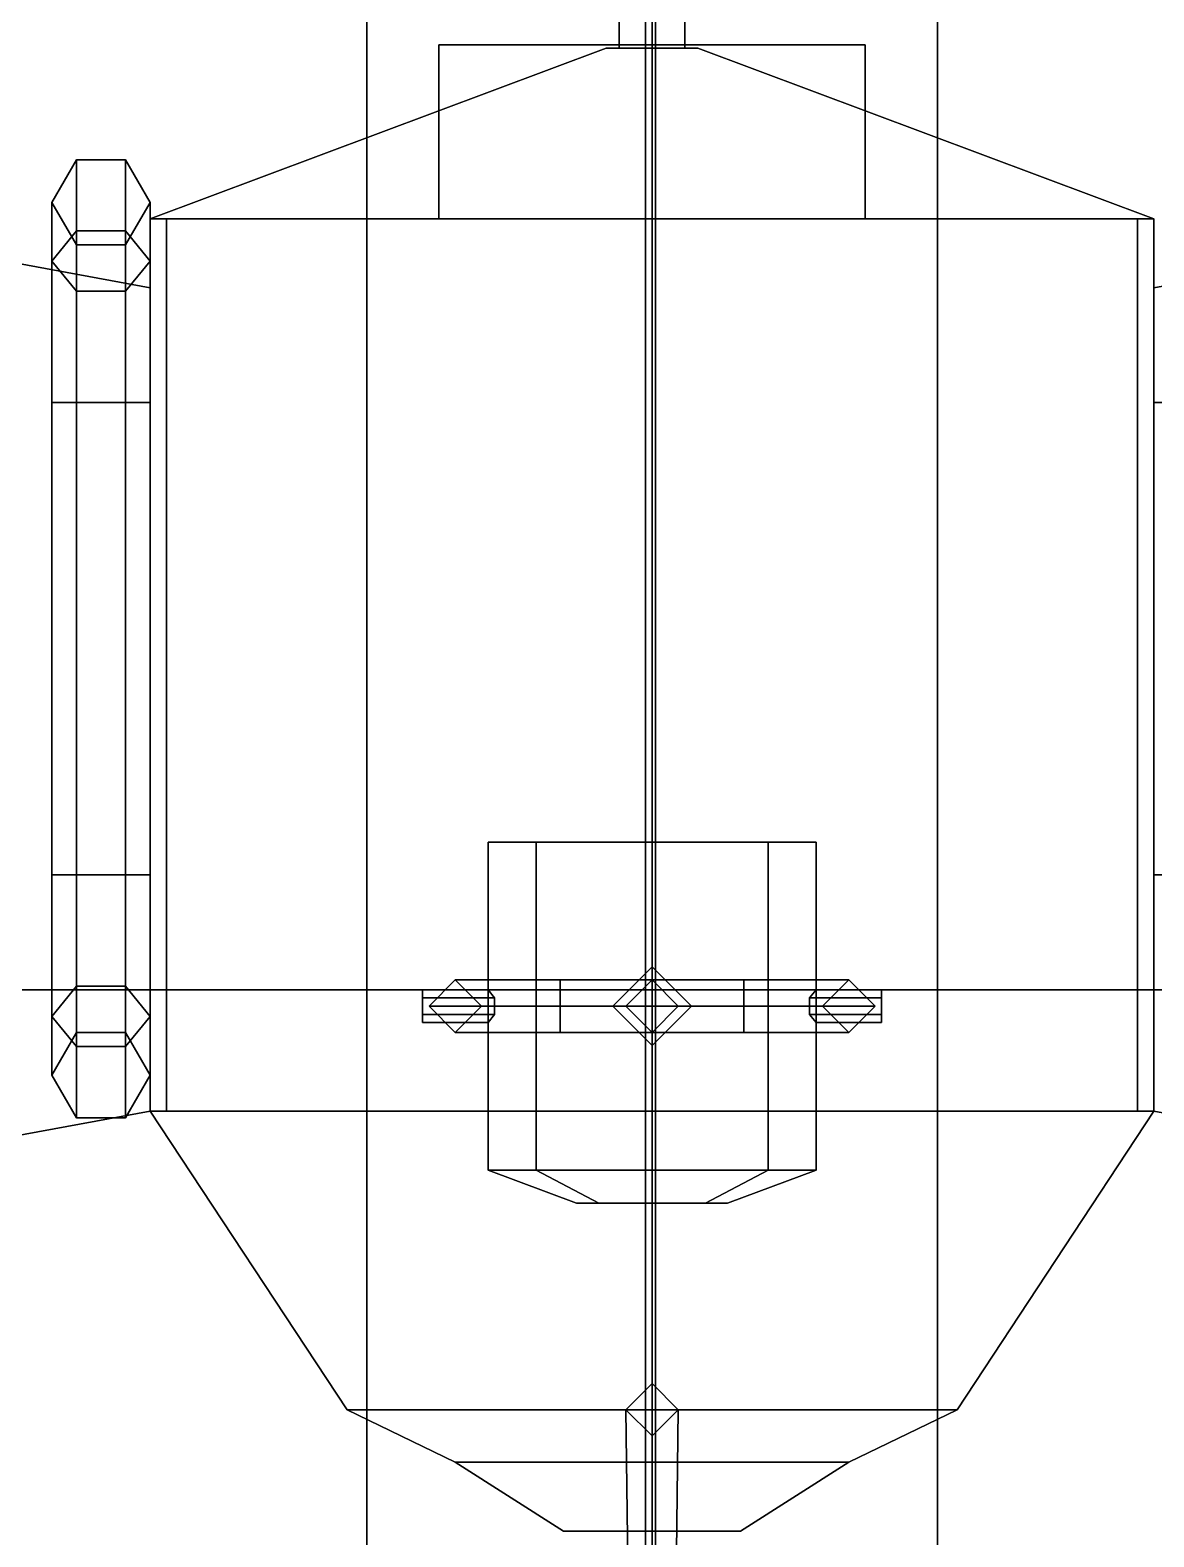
# Model space of a CAD drawing. Header units: millimetres. Extents: x -5 to 5, y -53 to 71.
# Drawn here: x -1.896 to 1.53, y -17.558 to -12.965 of the extents above; entities that cross this region are included whole.
import ezdxf

# ---------------------------------------------------------------- set-up
doc = ezdxf.new("R2010")
doc.units = ezdxf.units.MM
doc.layers.add('boat', color=3, linetype='Continuous')

msp = doc.modelspace()

# ---------------------------------------------------------------- linework, layer by layer
for points in [[(-0.02, -17.75, 10.64), (0.01, -17.75, 10.6573), (0.01, 8.41, 24.03), (-0.02, 8.41, 24.01)], [(0.01, -17.75, 10.6227), (-0.02, -17.75, 10.64), (-0.02, 8.41, 24.01), (0.01, 8.41, 23.99)], [(0.01, -17.75, 10.6573), (0.01, -17.75, 10.6227), (0.01, 8.41, 23.99), (0.01, 8.41, 24.03)], [(0, -5.33, 2.97), (-2.14, -5.33, 2.95), (-2.14, -15.89, 2.95), (0, -15.89, 2.97)], [(-2.12, -5.33, -2.85), (-0.87, -5.33, -2.95), (-0.87, -15.89, -2.95), (-2.12, -15.89, -2.81)], [(0, -15.89, -2.99), (-0.87, -15.89, -2.95), (-0.87, -5.33, -2.95), (0, -5.33, -2.99)], [(0, -5.33, -2.99), (0.87, -5.33, -2.95), (0.87, -15.89, -2.95), (0, -15.89, -2.99)], [(0, -15.89, 2.97), (2.14, -15.89, 2.95), (2.14, -5.33, 2.95), (0, -5.33, 2.97)], [(2.12, -15.89, -2.81), (0.87, -15.89, -2.95), (0.87, -5.33, -2.95), (2.12, -5.33, -2.85)], [(-0.1, -12.71, 5.28), (-0.1, -13.02, 5.28), (-0.1, -13.02, 5.49), (-0.1, -12.92, 5.49)], [(0.1, -12.71, 5.28), (0.1, -13.02, 5.28), (-0.1, -13.02, 5.28), (-0.1, -12.71, 5.28)], [(0.1, -13.02, 5.49), (0.1, -13.02, 5.28), (0.1, -12.71, 5.28), (0.1, -12.92, 5.49)], [(-0.1, -12.92, 5.49), (-0.1, -13.02, 5.49), (0.1, -13.02, 5.49), (0.1, -12.92, 5.49)], [(1.53, -13.54, 5.27), (0.14, -13.02, 5.27), (-0.14, -13.02, 5.27), (-1.53, -13.54, 5.27)], [(-1.53, -13.54, 5.27), (-0.14, -13.02, 5.27), (0.14, -13.02, 5.27), (1.53, -13.54, 5.27)], [(-1.53, -13.54, 5.27), (-0.14, -13.02, 5.27), (-0.14, -13.02, 6.29), (-1.53, -13.54, 6.29)], [(-1.53, -13.54, 6.29), (-0.14, -13.02, 6.29), (-0.14, -13.02, 5.27), (-1.53, -13.54, 5.27)], [(-0.65, -13.01, 3.84), (-0.65, -13.01, 2.94), (-0.65, -13.54, 2.94), (-0.65, -13.54, 3.84)], [(0.65, -13.01, 3.84), (0.65, -13.01, 2.94), (-0.65, -13.01, 2.94), (-0.65, -13.01, 3.84)], [(0.65, -13.54, 3.84), (0.65, -13.01, 3.84), (-0.65, -13.01, 3.84), (-0.65, -13.54, 3.84)], [(0.14, -13.02, 6.29), (-0.14, -13.02, 6.29), (-0.14, -13.02, 5.27), (0.14, -13.02, 5.27)], [(0.14, -13.02, 5.27), (-0.14, -13.02, 5.27), (-0.14, -13.02, 6.29), (0.14, -13.02, 6.29)], [(1.53, -13.54, 5.27), (0.14, -13.02, 5.27), (0.14, -13.02, 6.29), (1.53, -13.54, 6.29)], [(1.53, -13.54, 6.29), (0.14, -13.02, 6.29), (0.14, -13.02, 5.27), (1.53, -13.54, 5.27)], [(0.65, -13.54, 2.94), (0.65, -13.01, 2.94), (0.65, -13.01, 3.84), (0.65, -13.54, 3.84)], [(-1.53, -13.75, 6.29), (-2.89, -13.5, 6.29), (-2.89, -13.5, 5.27), (-1.53, -13.75, 5.27)], [(-1.53, -13.75, 5.27), (-2.89, -13.5, 5.27), (-2.89, -13.5, 6.29), (-1.53, -13.75, 6.29)], [(-2.89, -16.51, 5.27), (-2.89, -13.5, 5.27), (-1.53, -13.75, 5.27), (-1.53, -16.26, 5.27)], [(-1.53, -16.26, 5.27), (-1.53, -13.75, 5.27), (-2.89, -13.5, 5.27), (-2.89, -16.51, 5.27)], [(1.53, -13.75, 6.29), (2.89, -13.5, 6.29), (2.89, -13.5, 5.27), (1.53, -13.75, 5.27)], [(1.53, -13.75, 5.27), (2.89, -13.5, 5.27), (2.89, -13.5, 6.29), (1.53, -13.75, 6.29)], [(-1.53, -16.26, 5.27), (-1.53, -13.54, 5.27), (1.53, -13.54, 5.27), (1.53, -16.26, 5.27)], [(1.53, -16.26, 5.27), (1.53, -13.54, 5.27), (-1.53, -13.54, 5.27), (-1.53, -16.26, 5.27)], [(-1.53, -13.75, 6.29), (-1.53, -13.54, 6.29), (-1.53, -13.54, 5.27), (-1.53, -13.75, 5.27)], [(-1.53, -13.75, 5.27), (-1.53, -13.54, 5.27), (-1.53, -13.54, 6.29), (-1.53, -13.75, 6.29)], [(-1.48, -13.54, 5.27), (-1.48, -13.54, 2.94), (-1.48, -16.26, 2.94), (-1.48, -16.26, 5.27)], [(1.48, -13.54, 5.27), (1.48, -13.54, 2.94), (-1.48, -13.54, 2.94), (-1.48, -13.54, 5.27)], [(1.48, -16.26, 2.94), (1.48, -13.54, 2.94), (1.48, -13.54, 5.27), (1.48, -16.26, 5.27)], [(1.53, -13.75, 5.27), (1.53, -13.54, 5.27), (1.53, -13.54, 6.29), (1.53, -13.75, 6.29)], [(1.53, -13.75, 6.29), (1.53, -13.54, 6.29), (1.53, -13.54, 5.27), (1.53, -13.75, 5.27)], [(0.5, -15.44, 7.38), (-0.3536, -15.44, 7.0264), (-0.5, -15.44, 7.38), (0.3536, -15.44, 7.7336)], [(0.3536, -15.44, 7.7336), (-0.5, -15.44, 7.38), (-0.3536, -15.44, 7.7336), (0, -15.44, 7.88)], [(-0.5, -15.44, 7.38), (-0.3536, -15.44, 7.0264), (-0.3536, -16.44, 7.0264), (-0.5, -16.44, 7.38)], [(-0.3536, -15.44, 7.7336), (-0.5, -15.44, 7.38), (-0.5, -16.44, 7.38), (-0.3536, -16.44, 7.7336)], [(0.3536, -15.44, 7.0264), (0, -15.44, 6.88), (-0.3536, -15.44, 7.0264), (0.5, -15.44, 7.38)], [(-0.3536, -15.44, 7.0264), (0, -15.44, 6.88), (0, -16.44, 6.88), (-0.3536, -16.44, 7.0264)], [(0, -15.44, 7.88), (-0.3536, -15.44, 7.7336), (-0.3536, -16.44, 7.7336), (0, -16.44, 7.88)], [(0, -15.44, 6.88), (0.3536, -15.44, 7.0264), (0.3536, -16.44, 7.0264), (0, -16.44, 6.88)], [(0.3536, -15.44, 7.7336), (0, -15.44, 7.88), (0, -16.44, 7.88), (0.3536, -16.44, 7.7336)], [(0.3536, -15.44, 7.0264), (0.5, -15.44, 7.38), (0.5, -16.44, 7.38), (0.3536, -16.44, 7.0264)], [(0.5, -15.44, 7.38), (0.3536, -15.44, 7.7336), (0.3536, -16.44, 7.7336), (0.5, -16.44, 7.38)], [(-0.08, -15.94, 6.48), (0, -15.86, 6.56), (0, -15.82, 5.27), (-0.12, -15.94, 5.27)], [(0, -15.86, 6.56), (0.08, -15.94, 6.48), (0.12, -15.94, 5.27), (0, -15.82, 5.27)], [(0, -15.89, 2.97), (-2.14, -15.89, 2.95), (-2.14, -25.6, 2.95), (0, -25.6, 2.97)], [(-2.12, -15.89, -2.81), (-0.87, -15.89, -2.95), (-0.87, -25.6, -2.92), (-2.12, -25.6, -2.67)], [(0, -25.6, -2.99), (-0.87, -25.6, -2.92), (-0.87, -15.89, -2.95), (0, -15.89, -2.99)], [(-0.7, -15.99, 7.38), (-0.7, -15.89, 7.38), (-0.7, -15.915, 7.3367), (-0.7, -15.965, 7.3367)], [(-0.7, -15.965, 7.4233), (-0.7, -15.915, 7.4233), (-0.7, -15.89, 7.38), (-0.7, -15.99, 7.38)], [(-0.5, -15.89, 7.38), (-0.48, -15.915, 7.3367), (-0.7, -15.915, 7.3367), (-0.7, -15.89, 7.38)], [(-0.48, -15.915, 7.4233), (-0.5, -15.89, 7.38), (-0.7, -15.89, 7.38), (-0.7, -15.915, 7.4233)], [(-0.68, -15.94, 6.69), (-0.6, -15.86, 6.75), (-0.28, -15.86, 6.56), (-0.28, -15.94, 6.48)], [(-0.68, -15.94, 7.46), (-0.6, -16.02, 7.46), (-0.52, -15.94, 7.46), (-0.6, -15.86, 7.46)], [(-0.6, -15.86, 6.75), (-0.68, -15.94, 6.69), (-0.68, -15.94, 7.46), (-0.6, -15.86, 7.46)], [(-0.6, -15.86, 6.75), (-0.52, -15.94, 6.82), (-0.28, -15.94, 6.64), (-0.28, -15.86, 6.56)], [(-0.52, -15.94, 6.82), (-0.6, -15.86, 6.75), (-0.6, -15.86, 7.46), (-0.52, -15.94, 7.46)], [(0.28, -15.94, 6.64), (0.28, -15.86, 6.56), (-0.28, -15.86, 6.56), (-0.28, -15.94, 6.64)], [(0.28, -15.86, 6.56), (0.28, -15.94, 6.48), (-0.28, -15.94, 6.48), (-0.28, -15.86, 6.56)], [(0, -15.89, -2.99), (0.87, -15.89, -2.95), (0.87, -25.6, -2.92), (0, -25.6, -2.99)], [(0, -25.6, 2.97), (2.14, -25.6, 2.95), (2.14, -15.89, 2.95), (0, -15.89, 2.97)], [(0.52, -15.94, 6.82), (0.6, -15.86, 6.75), (0.28, -15.86, 6.56), (0.28, -15.94, 6.64)], [(0.6, -15.86, 6.75), (0.68, -15.94, 6.69), (0.28, -15.94, 6.48), (0.28, -15.86, 6.56)], [(0.5, -15.89, 7.38), (0.48, -15.915, 7.4233), (0.7, -15.915, 7.4233), (0.7, -15.89, 7.38)], [(0.48, -15.915, 7.3367), (0.5, -15.89, 7.38), (0.7, -15.89, 7.38), (0.7, -15.915, 7.3367)], [(0.52, -15.94, 7.46), (0.6, -16.02, 7.46), (0.68, -15.94, 7.46), (0.6, -15.86, 7.46)], [(0.6, -15.86, 6.75), (0.52, -15.94, 6.82), (0.52, -15.94, 7.46), (0.6, -15.86, 7.46)], [(0.68, -15.94, 6.69), (0.6, -15.86, 6.75), (0.6, -15.86, 7.46), (0.68, -15.94, 7.46)], [(0.7, -15.915, 7.4233), (0.7, -15.965, 7.4233), (0.7, -15.99, 7.38), (0.7, -15.89, 7.38)], [(0.7, -15.89, 7.38), (0.7, -15.99, 7.38), (0.7, -15.965, 7.3367), (0.7, -15.915, 7.3367)], [(2.12, -25.6, -2.67), (0.87, -25.6, -2.92), (0.87, -15.89, -2.95), (2.12, -15.89, -2.81)], [(-0.48, -15.915, 7.3367), (-0.48, -15.965, 7.3367), (-0.7, -15.965, 7.3367), (-0.7, -15.915, 7.3367)], [(-0.48, -15.965, 7.4233), (-0.48, -15.915, 7.4233), (-0.7, -15.915, 7.4233), (-0.7, -15.965, 7.4233)], [(0.48, -15.915, 7.4233), (0.48, -15.965, 7.4233), (0.7, -15.965, 7.4233), (0.7, -15.915, 7.4233)], [(0.48, -15.965, 7.3367), (0.48, -15.915, 7.3367), (0.7, -15.915, 7.3367), (0.7, -15.965, 7.3367)], [(-0.48, -15.965, 7.3367), (-0.5, -15.99, 7.38), (-0.7, -15.99, 7.38), (-0.7, -15.965, 7.3367)], [(-0.5, -15.99, 7.38), (-0.48, -15.965, 7.4233), (-0.7, -15.965, 7.4233), (-0.7, -15.99, 7.38)], [(-0.6, -16.02, 6.75), (-0.68, -15.94, 6.69), (-0.28, -15.94, 6.48), (-0.28, -16.02, 6.56)], [(-0.68, -15.94, 6.69), (-0.6, -16.02, 6.75), (-0.6, -16.02, 7.46), (-0.68, -15.94, 7.46)], [(-0.52, -15.94, 6.82), (-0.6, -16.02, 6.75), (-0.28, -16.02, 6.56), (-0.28, -15.94, 6.64)], [(-0.6, -16.02, 6.75), (-0.52, -15.94, 6.82), (-0.52, -15.94, 7.46), (-0.6, -16.02, 7.46)], [(0.28, -16.02, 6.56), (0.28, -15.94, 6.64), (-0.28, -15.94, 6.64), (-0.28, -16.02, 6.56)], [(0.28, -15.94, 6.48), (0.28, -16.02, 6.56), (-0.28, -16.02, 6.56), (-0.28, -15.94, 6.48)], [(0, -16.02, 6.56), (-0.08, -15.94, 6.48), (-0.12, -15.94, 5.27), (0, -16.06, 5.27)], [(0.08, -15.94, 6.48), (0, -16.02, 6.56), (0, -16.06, 5.27), (0.12, -15.94, 5.27)], [(0.6, -16.02, 6.75), (0.52, -15.94, 6.82), (0.28, -15.94, 6.64), (0.28, -16.02, 6.56)], [(0.68, -15.94, 6.69), (0.6, -16.02, 6.75), (0.28, -16.02, 6.56), (0.28, -15.94, 6.48)], [(0.48, -15.965, 7.4233), (0.5, -15.99, 7.38), (0.7, -15.99, 7.38), (0.7, -15.965, 7.4233)], [(0.5, -15.99, 7.38), (0.48, -15.965, 7.3367), (0.7, -15.965, 7.3367), (0.7, -15.99, 7.38)], [(0.52, -15.94, 6.82), (0.6, -16.02, 6.75), (0.6, -16.02, 7.46), (0.52, -15.94, 7.46)], [(0.6, -16.02, 6.75), (0.68, -15.94, 6.69), (0.68, -15.94, 7.46), (0.6, -16.02, 7.46)], [(-2.89, -16.51, 6.29), (-1.53, -16.26, 6.29), (-1.53, -16.26, 5.27), (-2.89, -16.51, 5.27)], [(-2.89, -16.51, 5.27), (-1.53, -16.26, 5.27), (-1.53, -16.26, 6.29), (-2.89, -16.51, 6.29)], [(-0.93, -17.17, 5.27), (-1.53, -16.26, 5.27), (1.53, -16.26, 5.27), (0.93, -17.17, 5.27)], [(0.93, -17.17, 5.27), (1.53, -16.26, 5.27), (-1.53, -16.26, 5.27), (-0.93, -17.17, 5.27)], [(-1.53, -16.26, 5.27), (-0.93, -17.17, 5.27), (-0.93, -17.17, 6.29), (-1.53, -16.26, 6.29)], [(-1.53, -16.26, 6.29), (-0.93, -17.17, 6.29), (-0.93, -17.17, 5.27), (-1.53, -16.26, 5.27)], [(-1.48, -16.26, 5.27), (-1.48, -16.26, 2.94), (1.48, -16.26, 2.94), (1.48, -16.26, 5.27)], [(1.53, -16.26, 5.27), (0.93, -17.17, 5.27), (0.93, -17.17, 6.29), (1.53, -16.26, 6.29)], [(1.53, -16.26, 6.29), (0.93, -17.17, 6.29), (0.93, -17.17, 5.27), (1.53, -16.26, 5.27)], [(2.89, -16.51, 6.29), (1.53, -16.26, 6.29), (1.53, -16.26, 5.27), (2.89, -16.51, 5.27)], [(2.89, -16.51, 5.27), (1.53, -16.26, 5.27), (1.53, -16.26, 6.29), (2.89, -16.51, 6.29)], [(-0.5, -16.44, 7.38), (-0.3536, -16.44, 7.0264), (-0.1626, -16.54, 7.2174), (-0.23, -16.54, 7.38)], [(-0.3536, -16.44, 7.7336), (-0.5, -16.44, 7.38), (-0.23, -16.54, 7.38), (-0.1626, -16.54, 7.5426)], [(-0.3536, -16.44, 7.0264), (0, -16.44, 6.88), (0, -16.54, 7.15), (-0.1626, -16.54, 7.2174)], [(0, -16.44, 7.88), (-0.3536, -16.44, 7.7336), (-0.1626, -16.54, 7.5426), (0, -16.54, 7.61)], [(0, -16.44, 6.88), (0.3536, -16.44, 7.0264), (0.1626, -16.54, 7.2174), (0, -16.54, 7.15)], [(0.3536, -16.44, 7.7336), (0, -16.44, 7.88), (0, -16.54, 7.61), (0.1626, -16.54, 7.5426)], [(0.3536, -16.44, 7.0264), (0.5, -16.44, 7.38), (0.23, -16.54, 7.38), (0.1626, -16.54, 7.2174)], [(0.5, -16.44, 7.38), (0.3536, -16.44, 7.7336), (0.1626, -16.54, 7.5426), (0.23, -16.54, 7.38)], [(0.1626, -16.54, 7.2174), (-0.23, -16.54, 7.38), (-0.1626, -16.54, 7.2174), (0, -16.54, 7.15)], [(0.23, -16.54, 7.38), (-0.1626, -16.54, 7.5426), (-0.23, -16.54, 7.38), (0.1626, -16.54, 7.2174)], [(0.1626, -16.54, 7.5426), (0, -16.54, 7.61), (-0.1626, -16.54, 7.5426), (0.23, -16.54, 7.38)], [(0, -17.09, 5.27), (-0.08, -17.17, 5.27), (-0.07, -17.95, 11.9), (0, -17.88, 11.9)], [(0.08, -17.17, 5.27), (0, -17.09, 5.27), (0, -17.88, 11.9), (0.07, -17.95, 11.9)], [(0.6, -17.33, 5.27), (0.93, -17.17, 5.27), (-0.93, -17.17, 5.27), (-0.6, -17.33, 5.27)], [(-0.6, -17.33, 5.27), (-0.93, -17.17, 5.27), (0.93, -17.17, 5.27), (0.6, -17.33, 5.27)], [(-0.93, -17.17, 6.29), (-0.6, -17.33, 6.29), (-0.6, -17.33, 5.27), (-0.93, -17.17, 5.27)], [(-0.93, -17.17, 5.27), (-0.6, -17.33, 5.27), (-0.6, -17.33, 6.29), (-0.93, -17.17, 6.29)], [(-0.08, -17.17, 5.27), (0, -17.25, 5.27), (0, -18.02, 11.9), (-0.07, -17.95, 11.9)], [(0, -17.25, 5.27), (0.08, -17.17, 5.27), (0.07, -17.95, 11.9), (0, -18.02, 11.9)], [(0.93, -17.17, 6.29), (0.6, -17.33, 6.29), (0.6, -17.33, 5.27), (0.93, -17.17, 5.27)], [(0.93, -17.17, 5.27), (0.6, -17.33, 5.27), (0.6, -17.33, 6.29), (0.93, -17.17, 6.29)], [(0.27, -17.54, 5.27), (0.6, -17.33, 5.27), (-0.6, -17.33, 5.27), (-0.27, -17.54, 5.27)], [(-0.27, -17.54, 5.27), (-0.6, -17.33, 5.27), (0.6, -17.33, 5.27), (0.27, -17.54, 5.27)], [(-0.6, -17.33, 5.27), (-0.27, -17.54, 5.27), (-0.27, -17.54, 6.29), (-0.6, -17.33, 6.29)], [(-0.6, -17.33, 6.29), (-0.27, -17.54, 6.29), (-0.27, -17.54, 5.27), (-0.6, -17.33, 5.27)], [(0.6, -17.33, 5.27), (0.27, -17.54, 5.27), (0.27, -17.54, 6.29), (0.6, -17.33, 6.29)], [(0.6, -17.33, 6.29), (0.27, -17.54, 6.29), (0.27, -17.54, 5.27), (0.6, -17.33, 5.27)], [(0.27, -17.54, 6.29), (-0.27, -17.54, 6.29), (-0.27, -17.54, 5.27), (0.27, -17.54, 5.27)], [(0.27, -17.54, 5.27), (-0.27, -17.54, 5.27), (-0.27, -17.54, 6.29), (0.27, -17.54, 6.29)]]:
    msp.add_3dface(points)
at = {"layer": 'boat'}
for points in [[(-1.83, -13.6687, 4.7813), (-1.755, -13.5768, 4.8732), (-1.755, -13.3601, 4.35), (-1.83, -13.49, 4.35)], [(-1.83, -13.49, 4.35), (-1.755, -13.3601, 4.35), (-1.755, -13.5768, 3.8268), (-1.83, -13.6687, 3.9187)], [(-1.755, -13.5768, 4.8732), (-1.605, -13.5768, 4.8732), (-1.605, -13.3601, 4.35), (-1.755, -13.3601, 4.35)], [(-1.755, -13.3601, 4.35), (-1.605, -13.3601, 4.35), (-1.605, -13.5768, 3.8268), (-1.755, -13.5768, 3.8268)], [(-1.605, -13.5768, 4.8732), (-1.53, -13.6687, 4.7813), (-1.53, -13.49, 4.35), (-1.605, -13.3601, 4.35)], [(-1.605, -13.3601, 4.35), (-1.53, -13.49, 4.35), (-1.53, -13.6687, 3.9187), (-1.605, -13.5768, 3.8268)], [(-1.755, -13.7605, 4.6895), (-1.83, -13.6687, 4.7813), (-1.83, -13.49, 4.35), (-1.755, -13.6199, 4.35)], [(-1.755, -13.6199, 4.35), (-1.83, -13.49, 4.35), (-1.83, -13.6687, 3.9187), (-1.755, -13.7605, 4.0105)], [(-1.53, -13.6687, 4.7813), (-1.605, -13.7605, 4.6895), (-1.605, -13.6199, 4.35), (-1.53, -13.49, 4.35)], [(-1.53, -13.49, 4.35), (-1.605, -13.6199, 4.35), (-1.605, -13.7605, 4.0105), (-1.53, -13.6687, 3.9187)], [(-1.83, -13.6687, 3.9187), (-1.755, -13.5768, 3.8268), (-1.755, -14.1, 3.6101), (-1.83, -14.1, 3.74)], [(-1.83, -14.1, 4.96), (-1.755, -14.1, 5.0899), (-1.755, -13.5768, 4.8732), (-1.83, -13.6687, 4.7813)], [(-1.755, -13.5768, 3.8268), (-1.605, -13.5768, 3.8268), (-1.605, -14.1, 3.6101), (-1.755, -14.1, 3.6101)], [(-1.755, -14.1, 5.0899), (-1.605, -14.1, 5.0899), (-1.605, -13.5768, 4.8732), (-1.755, -13.5768, 4.8732)], [(-1.605, -13.5768, 3.8268), (-1.53, -13.6687, 3.9187), (-1.53, -14.1, 3.74), (-1.605, -14.1, 3.6101)], [(-1.605, -14.1, 5.0899), (-1.53, -14.1, 4.96), (-1.53, -13.6687, 4.7813), (-1.605, -13.5768, 4.8732)], [(-1.605, -13.7605, 4.6895), (-1.755, -13.7605, 4.6895), (-1.755, -13.6199, 4.35), (-1.605, -13.6199, 4.35)], [(-1.605, -13.6199, 4.35), (-1.755, -13.6199, 4.35), (-1.755, -13.7605, 4.0105), (-1.605, -13.7605, 4.0105)], [(-1.605, -13.6199, 4.35), (-1.605, -13.7605, 4.0105), (-1.605, -13.7605, 4.6895), (-1.605, -13.6199, 4.35)], [(-1.605, -13.6199, 4.35), (-1.605, -13.7605, 4.6895), (-1.605, -13.7605, 4.0105), (-1.605, -13.6199, 4.35)], [(-1.755, -13.7605, 4.0105), (-1.83, -13.6687, 3.9187), (-1.83, -14.1, 3.74), (-1.755, -14.1, 3.8699)], [(-1.755, -14.1, 4.8301), (-1.83, -14.1, 4.96), (-1.83, -13.6687, 4.7813), (-1.755, -13.7605, 4.6895)], [(-1.53, -13.6687, 3.9187), (-1.605, -13.7605, 4.0105), (-1.605, -14.1, 3.8699), (-1.53, -14.1, 3.74)], [(-1.53, -14.1, 4.96), (-1.605, -14.1, 4.8301), (-1.605, -13.7605, 4.6895), (-1.53, -13.6687, 4.7813)], [(-1.605, -13.7605, 4.0105), (-1.755, -13.7605, 4.0105), (-1.755, -14.1, 3.8699), (-1.605, -14.1, 3.8699)], [(-1.605, -14.1, 4.8301), (-1.755, -14.1, 4.8301), (-1.755, -13.7605, 4.6895), (-1.605, -13.7605, 4.6895)], [(-1.605, -13.7605, 4.0105), (-1.605, -14.1, 3.8699), (-1.605, -14.1, 4.8301), (-1.605, -13.7605, 4.6895)], [(-1.605, -13.7605, 4.6895), (-1.605, -14.1, 4.8301), (-1.605, -14.1, 3.8699), (-1.605, -13.7605, 4.0105)], [(-1.83, -15.54, 4.96), (-1.755, -15.54, 5.0899), (-1.755, -14.1, 5.0899), (-1.83, -14.1, 4.96)], [(-1.83, -15.54, 3.74), (-1.755, -15.54, 3.8699), (-1.755, -14.1, 3.8699), (-1.83, -14.1, 3.74)], [(-1.755, -15.54, 3.6101), (-1.83, -15.54, 3.74), (-1.83, -14.1, 3.74), (-1.755, -14.1, 3.6101)], [(-1.755, -15.54, 4.8301), (-1.83, -15.54, 4.96), (-1.83, -14.1, 4.96), (-1.755, -14.1, 4.8301)], [(-1.755, -15.54, 3.8699), (-1.605, -15.54, 3.8699), (-1.605, -14.1, 3.8699), (-1.755, -14.1, 3.8699)], [(-1.605, -15.54, 3.6101), (-1.755, -15.54, 3.6101), (-1.755, -14.1, 3.6101), (-1.605, -14.1, 3.6101)], [(-1.605, -15.54, 4.8301), (-1.755, -15.54, 4.8301), (-1.755, -14.1, 4.8301), (-1.605, -14.1, 4.8301)], [(-1.755, -15.54, 5.0899), (-1.605, -15.54, 5.0899), (-1.605, -14.1, 5.0899), (-1.755, -14.1, 5.0899)], [(-1.605, -15.54, 5.0899), (-1.53, -15.54, 4.96), (-1.53, -14.1, 4.96), (-1.605, -14.1, 5.0899)], [(-1.605, -15.54, 3.8699), (-1.605, -14.1, 3.8699), (-1.605, -14.1, 4.8301), (-1.605, -15.54, 4.8301)], [(-1.605, -15.54, 4.8301), (-1.605, -14.1, 4.8301), (-1.605, -14.1, 3.8699), (-1.605, -15.54, 3.8699)], [(-1.605, -15.54, 3.8699), (-1.53, -15.54, 3.74), (-1.53, -14.1, 3.74), (-1.605, -14.1, 3.8699)], [(-1.53, -15.54, 3.74), (-1.605, -15.54, 3.6101), (-1.605, -14.1, 3.6101), (-1.53, -14.1, 3.74)], [(-1.53, -15.54, 4.96), (-1.605, -15.54, 4.8301), (-1.605, -14.1, 4.8301), (-1.53, -14.1, 4.96)], [(1.605, -14.1, 5.0899), (1.53, -14.1, 4.96), (1.53, -15.54, 4.96), (1.605, -15.54, 5.0899)], [(1.605, -14.1, 3.8699), (1.53, -14.1, 3.74), (1.53, -15.54, 3.74), (1.605, -15.54, 3.8699)], [(1.53, -14.1, 3.74), (1.605, -14.1, 3.6101), (1.605, -15.54, 3.6101), (1.53, -15.54, 3.74)], [(1.53, -14.1, 4.96), (1.605, -14.1, 4.8301), (1.605, -15.54, 4.8301), (1.53, -15.54, 4.96)], [(-1.755, -15.54, 3.8699), (-1.83, -15.54, 3.74), (-1.83, -15.9713, 3.9187), (-1.755, -15.8795, 4.0105)], [(-1.83, -15.54, 3.74), (-1.755, -15.54, 3.6101), (-1.755, -16.0632, 3.8268), (-1.83, -15.9713, 3.9187)], [(-1.83, -15.9713, 4.7813), (-1.755, -16.0632, 4.8732), (-1.755, -15.54, 5.0899), (-1.83, -15.54, 4.96)], [(-1.755, -15.8795, 4.6895), (-1.83, -15.9713, 4.7813), (-1.83, -15.54, 4.96), (-1.755, -15.54, 4.8301)], [(-1.605, -15.54, 3.8699), (-1.755, -15.54, 3.8699), (-1.755, -15.8795, 4.0105), (-1.605, -15.8795, 4.0105)], [(-1.755, -15.54, 3.6101), (-1.605, -15.54, 3.6101), (-1.605, -16.0632, 3.8268), (-1.755, -16.0632, 3.8268)], [(-1.755, -16.0632, 4.8732), (-1.605, -16.0632, 4.8732), (-1.605, -15.54, 5.0899), (-1.755, -15.54, 5.0899)], [(-1.605, -15.8795, 4.6895), (-1.755, -15.8795, 4.6895), (-1.755, -15.54, 4.8301), (-1.605, -15.54, 4.8301)], [(-1.605, -15.8795, 4.6895), (-1.605, -15.54, 4.8301), (-1.605, -15.54, 3.8699), (-1.605, -15.8795, 4.0105)], [(-1.605, -15.8795, 4.0105), (-1.605, -15.54, 3.8699), (-1.605, -15.54, 4.8301), (-1.605, -15.8795, 4.6895)], [(-1.53, -15.54, 3.74), (-1.605, -15.54, 3.8699), (-1.605, -15.8795, 4.0105), (-1.53, -15.9713, 3.9187)], [(-1.605, -15.54, 3.6101), (-1.53, -15.54, 3.74), (-1.53, -15.9713, 3.9187), (-1.605, -16.0632, 3.8268)], [(-1.605, -16.0632, 4.8732), (-1.53, -15.9713, 4.7813), (-1.53, -15.54, 4.96), (-1.605, -15.54, 5.0899)], [(-1.53, -15.9713, 4.7813), (-1.605, -15.8795, 4.6895), (-1.605, -15.54, 4.8301), (-1.53, -15.54, 4.96)], [(-1.755, -16.0201, 4.35), (-1.83, -16.15, 4.35), (-1.83, -15.9713, 4.7813), (-1.755, -15.8795, 4.6895)], [(-1.755, -15.8795, 4.0105), (-1.83, -15.9713, 3.9187), (-1.83, -16.15, 4.35), (-1.755, -16.0201, 4.35)], [(-1.605, -16.0201, 4.35), (-1.755, -16.0201, 4.35), (-1.755, -15.8795, 4.6895), (-1.605, -15.8795, 4.6895)], [(-1.605, -15.8795, 4.0105), (-1.755, -15.8795, 4.0105), (-1.755, -16.0201, 4.35), (-1.605, -16.0201, 4.35)], [(-1.605, -16.0201, 4.35), (-1.605, -15.8795, 4.0105), (-1.605, -15.8795, 4.6895), (-1.605, -16.0201, 4.35)], [(-1.605, -16.0201, 4.35), (-1.605, -15.8795, 4.6895), (-1.605, -15.8795, 4.0105), (-1.605, -16.0201, 4.35)], [(-1.53, -16.15, 4.35), (-1.605, -16.0201, 4.35), (-1.605, -15.8795, 4.6895), (-1.53, -15.9713, 4.7813)], [(-1.53, -15.9713, 3.9187), (-1.605, -15.8795, 4.0105), (-1.605, -16.0201, 4.35), (-1.53, -16.15, 4.35)], [(-1.83, -16.15, 4.35), (-1.755, -16.2799, 4.35), (-1.755, -16.0632, 4.8732), (-1.83, -15.9713, 4.7813)], [(-1.83, -15.9713, 3.9187), (-1.755, -16.0632, 3.8268), (-1.755, -16.2799, 4.35), (-1.83, -16.15, 4.35)], [(-1.605, -16.2799, 4.35), (-1.53, -16.15, 4.35), (-1.53, -15.9713, 4.7813), (-1.605, -16.0632, 4.8732)], [(-1.605, -16.0632, 3.8268), (-1.53, -15.9713, 3.9187), (-1.53, -16.15, 4.35), (-1.605, -16.2799, 4.35)], [(-1.755, -16.2799, 4.35), (-1.605, -16.2799, 4.35), (-1.605, -16.0632, 4.8732), (-1.755, -16.0632, 4.8732)], [(-1.755, -16.0632, 3.8268), (-1.605, -16.0632, 3.8268), (-1.605, -16.2799, 4.35), (-1.755, -16.2799, 4.35)]]:
    msp.add_3dface(points, dxfattribs=at)

doc.saveas('drawing.dxf')
